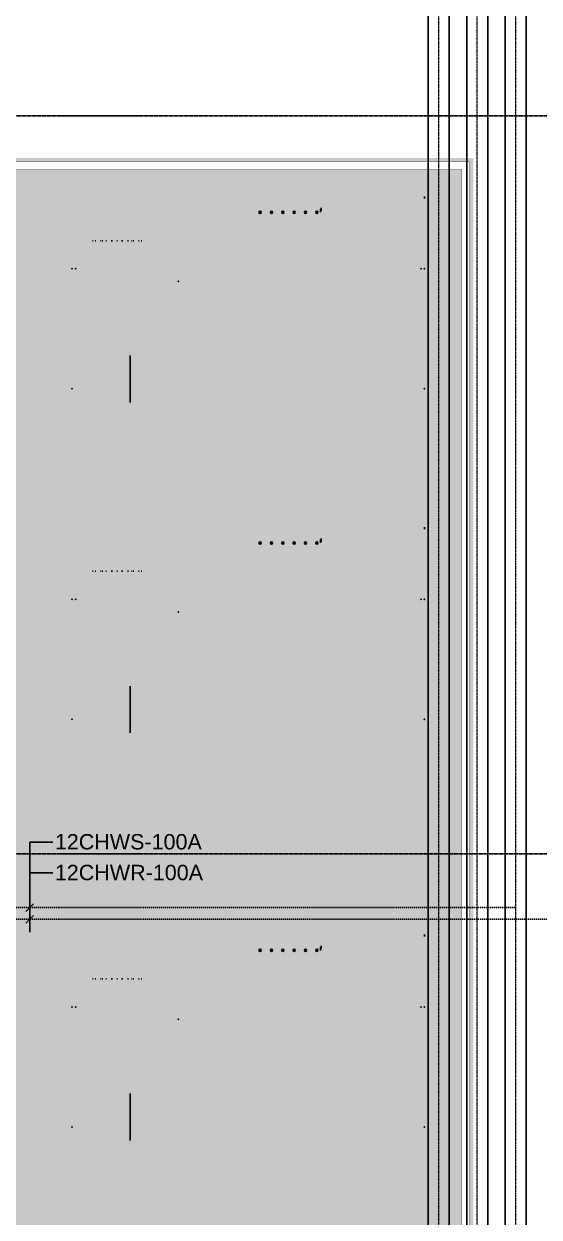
# Model space of a CAD drawing. Header units: millimetres. Extents: x -18489 to 17339, y -1599 to 10961.
# Drawn here: x -14857 to -14188, y 4230 to 5782 of the extents above; entities that cross this region are included whole.
import ezdxf
from ezdxf.enums import TextEntityAlignment as Align

# ---------------------------------------------------------------- set-up
doc = ezdxf.new("R2010")
doc.units = ezdxf.units.MM
for name, pattern in [('188K-SM-07-F10-MECH-CHW PIPE-Y2257103$0$Micron CUP L10 HVAC 2nd PIPE$0$JIS_02_1.0', [2, 1, -1]), ('188K-SM-07-F10-MECH-CHW PIPE-Y2257103$0$XKA01LR1-HVAC-PIPE-冷卻水-Y2225103 Shawn$0$CENTER', [2, 1.25, -0.25, 0.25, -0.25]), ('X-CUB3-L10$0$COL-CEN-LIN', [3.25, 2.5, -0.25, 0.25, -0.25])]:
    doc.linetypes.add(name, pattern=pattern)
for name, color, linetype in [('188K-SM-03-F10-MECH-EQ-Y2257103$0$0 Xref', 8, 'Continuous'), ('188K-SM-03-F10-MECH-EQ-Y2257103$0$M-EQU-FOUNDATION', 8, 'Continuous'), ('188K-SM-03-F10-MECH-EQ-Y2257103$0$Micron CUP L10 HVAC EQU$0$M-HVAC HR CHILLER', 1, 'Continuous'), ('188K-SM-03-F10-MECH-EQ-Y2257103$0$Micron CUP L10 HVAC EQU$0$TRANE-UNIT', 43, 'Continuous'), ('188K-SM-07-F10-MECH-CHW PIPE-Y2257103$0$0 XC', 8, 'Continuous'), ('188K-SM-07-F10-MECH-CHW PIPE-Y2257103$0$M-CWTR-12PIPE-S', 3, 'Continuous'), ('188K-SM-07-F10-MECH-CHW PIPE-Y2257103$0$M-CWTR-5PIPE-R', 94, 'Continuous'), ('188K-SM-07-F10-MECH-CHW PIPE-Y2257103$0$M-CWTR-5PIPE-S', 144, 'Continuous'), ('188K-SM-07-F10-MECH-CHW PIPE-Y2257103$0$Micron CUP L10 HVAC 2nd PIPE$0$M-P-12CHR-2nd-PIPE', 4, '188K-SM-07-F10-MECH-CHW PIPE-Y2257103$0$Micron CUP L10 HVAC 2nd PIPE$0$JIS_02_1.0'), ('188K-SM-07-F10-MECH-CHW PIPE-Y2257103$0$Micron CUP L10 HVAC 2nd PIPE$0$M-P-12CHS-2nd-PIPE', 3, '188K-SM-07-F10-MECH-CHW PIPE-Y2257103$0$Micron CUP L10 HVAC 2nd PIPE$0$JIS_02_1.0'), ('188K-SM-07-F10-MECH-CHW PIPE-Y2257103$0$Micron CUP L10 HVAC 2nd PIPE$0$M-P-TXT2.5', 7, 'Continuous'), ('188K-SM-07-F10-MECH-CHW PIPE-Y2257103$0$Micron CUP L10 HVAC 2nd PIPE$0$XCUBL10-MCHW-PTX08007$0$M-P-TXT2.5', 7, 'Continuous'), ('X-CUB3-L10$0$CCL', 8, 'X-CUB3-L10$0$COL-CEN-LIN')]:
    doc.layers.add(name, color=color, linetype=linetype)
doc.layers.add('188K-SM-07-F10-MECH-CHW PIPE-Y2257103$0$XKA01LR1-HVAC-PIPE-冷卻水-Y2225103 Shawn$0$M-PIPE-CEN', color=8, linetype='188K-SM-07-F10-MECH-CHW PIPE-Y2257103$0$XKA01LR1-HVAC-PIPE-冷卻水-Y2225103 Shawn$0$CENTER', lineweight=9)
doc.styles.add('188K-SM-07-F10-MECH-CHW PIPE-Y2257103$0$Micron CUP L10 HVAC 2nd PIPE$0$Standard', font='arial.ttf')

# ---------------------------------------------------------------- blocks, each defined once
blk = doc.blocks.new('188K-SM-03-F10-MECH-EQ-Y2257103$0$Micron CUP L10 HVAC EQU$0$Trane-Unit')
at = {"layer": '188K-SM-03-F10-MECH-EQ-Y2257103$0$Micron CUP L10 HVAC EQU$0$TRANE-UNIT', "color": 0}
for p, q in [((150.52, 81.4, 111.1), (150.52, 105.4, 111.1)), ((52.77, 5.77, 67.48), (52.77, 7.37, 67.48)), ((53.13, 6.5, 67.76), (53.13, 8.09, 67.76)), ((0, 0), (0, 1))]:
    blk.add_line(p, q, dxfattribs=at)
for centre in [(55.02, 8.09, 103.74), (60.83, 8.09, 103.74), (66.64, 8.09, 103.74), (72.45, 8.09, 103.74), (78.26, 8.09, 103.74), (84.07, 8.09, 103.74)]:
    blk.add_circle(centre, 0.551, dxfattribs=at)
at = {"layer": '188K-SM-03-F10-MECH-EQ-Y2257103$0$Micron CUP L10 HVAC EQU$0$TRANE-UNIT', "color": 0, "extrusion": (0, -1, -1e-16)}
for centre, start, end in [((144.76, 105.3, -22.62), 180, 0), ((144.76, 105.3, -22.62), 0, 180), ((144.76, 112, -22.62), 180, 0), ((144.76, 112, -22.62), 0, 180), ((144.76, 118.7, -22.62), 180, 0), ((144.76, 118.7, -22.62), 0, 180), ((146.09, 106.62, -22.62), 180, 0), ((146.09, 106.62, -22.62), 0, 180), ((146.09, 109.31, -22.62), 180, 0), ((146.09, 109.31, -22.62), 0, 180), ((146.09, 112, -22.62), 180, 0), ((146.09, 112, -22.62), 0, 180), ((146.09, 114.69, -22.62), 180, 0), ((146.09, 114.69, -22.62), 0, 180), ((146.09, 117.38, -22.62), 180, 0), ((146.09, 117.38, -22.62), 0, 180), ((148.87, 106.62, -22.62), 180, 0), ((148.87, 106.62, -22.62), 0, 180), ((148.87, 117.38, -22.62), 180, 0), ((148.87, 117.38, -22.62), 0, 180), ((149.74, 105.3, -22.62), 180, 0), ((149.74, 105.3, -22.62), 0, 180), ((149.74, 118.7, -22.62), 180, 0), ((149.74, 118.7, -22.62), 0, 180), ((151.65, 106.62, -22.62), 180, 0), ((151.65, 106.62, -22.62), 0, 180), ((151.65, 117.38, -22.62), 180, 0), ((151.65, 117.38, -22.62), 0, 180), ((154.43, 106.62, -22.62), 180, 0), ((154.43, 106.62, -22.62), 0, 180), ((154.43, 117.38, -22.62), 180, 0), ((154.43, 117.38, -22.62), 0, 180), ((154.72, 105.3, -22.62), 180, 0), ((154.72, 105.3, -22.62), 0, 180), ((154.72, 118.7, -22.62), 180, 0), ((154.72, 118.7, -22.62), 0, 180), ((157.21, 106.62, -22.62), 180, 0), ((157.21, 106.62, -22.62), 0, 180), ((157.21, 117.38, -22.62), 180, 0), ((157.21, 117.38, -22.62), 0, 180), ((159.7, 105.3, -22.62), 180, 0), ((159.7, 105.3, -22.62), 0, 180), ((159.7, 118.7, -22.62), 180, 0), ((159.7, 118.7, -22.62), 0, 180), ((159.99, 106.62, -22.62), 180, 0), ((159.99, 106.62, -22.62), 0, 180), ((159.99, 117.38, -22.62), 180, 0), ((159.99, 117.38, -22.62), 0, 180), ((162.77, 106.62, -22.62), 180, 0), ((162.77, 106.62, -22.62), 0, 180), ((162.77, 117.38, -22.62), 180, 0), ((162.77, 117.38, -22.62), 0, 180), ((164.68, 105.3, -22.62), 180, 0), ((164.68, 105.3, -22.62), 0, 180), ((164.68, 118.7, -22.62), 180, 0), ((164.68, 118.7, -22.62), 0, 180), ((165.55, 106.62, -22.62), 180, 0), ((165.55, 106.62, -22.62), 0, 180), ((165.55, 117.38, -22.62), 180, 0), ((165.55, 117.38, -22.62), 0, 180), ((168.33, 106.62, -22.62), 180, 0), ((168.33, 106.62, -22.62), 0, 180), ((168.33, 109.31, -22.62), 180, 0), ((168.33, 109.31, -22.62), 0, 180), ((168.33, 112, -22.62), 180, 0), ((168.33, 112, -22.62), 0, 180), ((168.33, 114.69, -22.62), 180, 0), ((168.33, 114.69, -22.62), 0, 180), ((168.33, 117.38, -22.62), 180, 0), ((168.33, 117.38, -22.62), 0, 180), ((169.66, 105.3, -22.62), 180, 0), ((169.66, 105.3, -22.62), 0, 180), ((169.66, 112, -22.62), 180, 0), ((169.66, 112, -22.62), 0, 180), ((169.66, 118.7, -22.62), 180, 0), ((169.66, 118.7, -22.62), 0, 180)]:
    blk.add_arc(centre, 0.201, start, end, dxfattribs=at)
at = {"layer": '188K-SM-03-F10-MECH-EQ-Y2257103$0$Micron CUP L10 HVAC EQU$0$TRANE-UNIT', "color": 0, "extrusion": (-1, 0, 0)}
for p in [(0, 98.44, 79.5), (125.93, 43.42, 112)]:
    blk.add_point(p, dxfattribs=at)
at = {"layer": '188K-SM-03-F10-MECH-EQ-Y2257103$0$Micron CUP L10 HVAC EQU$0$TRANE-UNIT', "color": 0, "extrusion": (1, 0, 0)}
blk.add_point((180.24, 98.44, 79.5), dxfattribs=at)
at = {"layer": '188K-SM-03-F10-MECH-EQ-Y2257103$0$Micron CUP L10 HVAC EQU$0$TRANE-UNIT', "color": 0, "extrusion": (-1, -1e-16, 0)}
blk.add_point((0, 37.01, 19.84), dxfattribs=at)
at = {"layer": '188K-SM-03-F10-MECH-EQ-Y2257103$0$Micron CUP L10 HVAC EQU$0$TRANE-UNIT', "color": 0, "extrusion": (1, 1e-16, 0)}
blk.add_point((1.81, 37.01, 38.74), dxfattribs=at)
at = {"layer": '188K-SM-03-F10-MECH-EQ-Y2257103$0$Micron CUP L10 HVAC EQU$0$TRANE-UNIT', "color": 0, "extrusion": (-1, 1e-16, 0)}
blk.add_point((178.42, 37.01, 38.74), dxfattribs=at)
at = {"layer": '188K-SM-03-F10-MECH-EQ-Y2257103$0$Micron CUP L10 HVAC EQU$0$TRANE-UNIT', "color": 0, "extrusion": (1, -1e-16, 0)}
blk.add_point((180.24, 37.01, 19.84), dxfattribs=at)
blk = doc.blocks.new('188K-SM-03-F10-MECH-EQ-Y2257103$0$Micron CUP L10 HVAC EQU$0$A$C064865ad')
for p, q in [((-50.28, -17.04, 43.85), (-50.28, 6.96, 43.85)), ((-148.03, -92.67, 0.23), (-148.03, -91.07, 0.23)), ((-147.68, -91.94, 0.5), (-147.68, -90.34, 0.5)), ((-200.8, -98.44, -67.25), (-200.8, -97.44, -67.25))]:
    blk.add_line(p, q)
for centre in [(-145.79, -90.34, 36.49), (-139.98, -90.34, 36.49), (-134.17, -90.34, 36.49), (-128.35, -90.34, 36.49), (-122.54, -90.34, 36.49), (-116.73, -90.34, 36.49)]:
    blk.add_circle(centre, 0.551)
at = {"extrusion": (0, -1, -1e-16)}
for centre, start, end in [((-56.04, 38.05, 75.82), 180, 0), ((-56.04, 38.05, 75.82), 0, 180), ((-56.04, 44.75, 75.82), 180, 0), ((-56.04, 44.75, 75.82), 0, 180), ((-56.04, 51.45, 75.82), 180, 0), ((-56.04, 51.45, 75.82), 0, 180), ((-54.71, 39.37, 75.82), 180, 0), ((-54.71, 39.37, 75.82), 0, 180), ((-54.71, 42.06, 75.82), 180, 0), ((-54.71, 42.06, 75.82), 0, 180), ((-54.71, 44.75, 75.82), 180, 0), ((-54.71, 44.75, 75.82), 0, 180), ((-54.71, 47.44, 75.82), 180, 0), ((-54.71, 47.44, 75.82), 0, 180), ((-54.71, 50.13, 75.82), 180, 0), ((-54.71, 50.13, 75.82), 0, 180), ((-51.93, 39.37, 75.82), 180, 0), ((-51.93, 39.37, 75.82), 0, 180), ((-51.93, 50.13, 75.82), 180, 0), ((-51.93, 50.13, 75.82), 0, 180), ((-51.06, 38.05, 75.82), 180, 0), ((-51.06, 38.05, 75.82), 0, 180), ((-51.06, 51.45, 75.82), 180, 0), ((-51.06, 51.45, 75.82), 0, 180), ((-49.15, 39.37, 75.82), 180, 0), ((-49.15, 39.37, 75.82), 0, 180), ((-49.15, 50.13, 75.82), 180, 0), ((-49.15, 50.13, 75.82), 0, 180), ((-46.37, 39.37, 75.82), 180, 0), ((-46.37, 39.37, 75.82), 0, 180), ((-46.37, 50.13, 75.82), 180, 0), ((-46.37, 50.13, 75.82), 0, 180), ((-46.08, 38.05, 75.82), 180, 0), ((-46.08, 38.05, 75.82), 0, 180), ((-46.08, 51.45, 75.82), 180, 0), ((-46.08, 51.45, 75.82), 0, 180), ((-43.59, 39.37, 75.82), 180, 0), ((-43.59, 39.37, 75.82), 0, 180), ((-43.59, 50.13, 75.82), 180, 0), ((-43.59, 50.13, 75.82), 0, 180), ((-41.1, 38.05, 75.82), 180, 0), ((-41.1, 38.05, 75.82), 0, 180), ((-41.1, 51.45, 75.82), 180, 0), ((-41.1, 51.45, 75.82), 0, 180), ((-40.81, 39.37, 75.82), 180, 0), ((-40.81, 39.37, 75.82), 0, 180), ((-40.81, 50.13, 75.82), 180, 0), ((-40.81, 50.13, 75.82), 0, 180), ((-38.03, 39.37, 75.82), 180, 0), ((-38.03, 39.37, 75.82), 0, 180), ((-38.03, 50.13, 75.82), 180, 0), ((-38.03, 50.13, 75.82), 0, 180), ((-36.12, 38.05, 75.82), 180, 0), ((-36.12, 38.05, 75.82), 0, 180), ((-36.12, 51.45, 75.82), 180, 0), ((-36.12, 51.45, 75.82), 0, 180), ((-35.25, 39.37, 75.82), 180, 0), ((-35.25, 39.37, 75.82), 0, 180), ((-35.25, 50.13, 75.82), 180, 0), ((-35.25, 50.13, 75.82), 0, 180), ((-32.47, 39.37, 75.82), 180, 0), ((-32.47, 39.37, 75.82), 0, 180), ((-32.47, 42.06, 75.82), 180, 0), ((-32.47, 42.06, 75.82), 0, 180), ((-32.47, 44.75, 75.82), 180, 0), ((-32.47, 44.75, 75.82), 0, 180), ((-32.47, 47.44, 75.82), 180, 0), ((-32.47, 47.44, 75.82), 0, 180), ((-32.47, 50.13, 75.82), 180, 0), ((-32.47, 50.13, 75.82), 0, 180), ((-31.14, 38.05, 75.82), 180, 0), ((-31.14, 38.05, 75.82), 0, 180), ((-31.14, 44.75, 75.82), 180, 0), ((-31.14, 44.75, 75.82), 0, 180), ((-31.14, 51.45, 75.82), 180, 0), ((-31.14, 51.45, 75.82), 0, 180)]:
    blk.add_arc(centre, 0.201, start, end, dxfattribs=at)
at = {"extrusion": (-1, 0, 0)}
for p in [(-200.8, 0, 12.25), (-74.87, -55.02, 44.75)]:
    blk.add_point(p, dxfattribs=at)
at = {"extrusion": (1, 0, 0)}
blk.add_point((-20.57, 0, 12.25), dxfattribs=at)
at = {"extrusion": (-1, -1e-16, 0)}
blk.add_point((-200.8, -61.43, -47.41), dxfattribs=at)
at = {"extrusion": (1, 1e-16, 0)}
blk.add_point((-198.99, -61.43, -28.51), dxfattribs=at)
at = {"extrusion": (-1, 1e-16, 0)}
blk.add_point((-22.38, -61.43, -28.51), dxfattribs=at)
at = {"extrusion": (1, -1e-16, 0)}
blk.add_point((-20.57, -61.43, -47.41), dxfattribs=at)
blk.add_blockref('188K-SM-03-F10-MECH-EQ-Y2257103$0$Micron CUP L10 HVAC EQU$0$Trane-Unit', (-200.8, -98.44, -67.25))
blk = doc.blocks.new('188K-SM-03-F10-MECH-EQ-Y2257103$0$Micron CUP L10 HVAC EQU')
at = {"layer": '188K-SM-03-F10-MECH-EQ-Y2257103$0$Micron CUP L10 HVAC EQU$0$M-HVAC HR CHILLER', "xscale": 25.4, "yscale": 25.4, "zscale": 25.4, "rotation": 180}
for p in [(-193203, 45982, -622), (-193203, 41682, -622), (-193203, 36382, -622)]:
    blk.add_blockref('188K-SM-03-F10-MECH-EQ-Y2257103$0$Micron CUP L10 HVAC EQU$0$A$C064865ad', p, dxfattribs=at)
blk = doc.blocks.new('188K-SM-03-F10-MECH-EQ-Y2257103')
at = {"layer": '188K-SM-03-F10-MECH-EQ-Y2257103$0$M-EQU-FOUNDATION'}
h = blk.add_hatch(dxfattribs=at)
h.set_pattern_fill('AR-CONC', color=256, scale=0.1)
h.set_pattern_definition([(50, (4473.521, 709.199), (18.218467, -1.593909), [1.905, -20.955]), (355, (4473.521, 709.2), (-3.524342, 19.105685), [1.524, -16.764058]), (100.45144, (4475.04, 709.066), (14.694125, 17.511775), [1.619001, -17.809024]), (46.1842, (4473.521, 714.28), (27.107904, -4.204233), [2.8575, -31.4325]), (96.63556, (4475.78, 713.93), (23.740413, 24.742612), [2.428502, -26.71356]), (351.18415, (4473.52, 714.28), (23.740413, 24.742612), [2.285997, -25.145973]), (21, (4476.061, 713.009), (15.161439, -10.22652), [1.905, -20.955]), (326, (4476.061, 713.01), (6.180203, 18.418797), [1.524, -16.764]), (71.45144, (4477.325, 712.157), (21.341642, 8.192277), [1.619001, -17.808994]), (37.5, (4473.5214, 709.199), (0.3088603, 8.4555039), [0, -16.5608, 0, -17.018, 0, -16.8275]), (7.5, (4473.521, 709.199), (6.6819663, 10.0180575), [0, -9.7028, 0, -16.1798, 0, -6.4135]), (327.5, (4467.857, 709.199), (13.5590595, -0.5728744), [0, -6.35, 0, -19.812, 0, -26.289]), (317.5, (4465.317, 709.199), (14.812918, 2.542649), [0, -8.255, 0, -13.1572, 0, -18.669])])
h.paths.add_polyline_path([(-14928.1, 5602.5), (-14278.1, 5602.5), (-14278.1, 1902.5), (-14928.1, 1902.5)], flags=16)
h.paths.add_polyline_path([(-14933.1, 5607.5), (-14273.1, 5607.5), (-14273.1, 1897.5), (-14933.1, 1897.5)])
h = blk.add_hatch(dxfattribs=at)
h.set_pattern_fill('AR-CONC', color=256, scale=0.3)
h.set_pattern_definition([(50, (4473.52, 709.2), (54.6554, -4.78173), [5.715, -62.865]), (355, (4473.52, 709.2), (-10.57303, 57.31705), [4.572, -50.29218]), (100.45144, (4478.076, 708.8), (44.08237, 52.53533), [4.857, -53.42707]), (46.1842, (4473.52, 724.44), (81.32371, -12.6127), [8.5725, -94.2975]), (96.63556, (4480.3, 723.39), (71.22124, 74.22784), [7.2855, -80.14068]), (351.18415, (4473.52, 724.44), (71.22124, 74.22784), [6.858, -75.43792]), (21, (4481.14, 720.63), (45.48432, -30.67956), [5.715, -62.865]), (326, (4481.14, 720.63), (18.54061, 55.25639), [4.572, -50.292]), (71.45144, (4484.93, 718.07), (64.02493, 24.57683), [4.857, -53.42698]), (37.5, (4473.521, 709.2), (0.926581, 25.366512), [0, -49.6824, 0, -51.054, 0, -50.4825]), (7.5, (4473.52, 709.2), (20.0459, 30.054172), [0, -29.1084, 0, -48.5394, 0, -19.2405]), (327.5, (4456.529, 709.2), (40.677179, -1.718623), [0, -19.05, 0, -59.436, 0, -78.867]), (317.5, (4448.91, 709.2), (44.438754, 7.62795), [0, -24.765, 0, -39.4716, 0, -56.007])])
h.paths.add_polyline_path([(-14918.1, 5592.5), (-14288.1, 5592.5), (-14288.1, 1912.5), (-14918.1, 1912.5)])
at = {"layer": '188K-SM-03-F10-MECH-EQ-Y2257103$0$M-EQU-FOUNDATION', "const_width": 0.2}
for points in [[(-14933.1, 5607.5), (-14273.1, 5607.5), (-14273.1, 1897.5), (-14933.1, 1897.5)], [(-14928.1, 5602.5), (-14278.1, 5602.5), (-14278.1, 1902.5), (-14928.1, 1902.5)], [(-14918.1, 5592.5), (-14288.1, 5592.5), (-14288.1, 1912.5), (-14918.1, 1912.5)]]:
    blk.add_lwpolyline(points, close=True, dxfattribs=at)
at = {"layer": '188K-SM-03-F10-MECH-EQ-Y2257103$0$0 Xref', "xscale": 0.1, "yscale": 0.1, "zscale": 0.1}
blk.add_blockref('188K-SM-03-F10-MECH-EQ-Y2257103$0$Micron CUP L10 HVAC EQU', (4473.5, 709.2), dxfattribs=at)
blk = doc.blocks.new('X-CUB3-L10$0$CUB3-10')
at = {"layer": 'X-CUB3-L10$0$CCL'}
for p, q in [((720, 6382.459), (-5160, 6382.459)), ((720, 5422.459), (-5160, 5422.459))]:
    blk.add_line(p, q, dxfattribs=at)
blk = doc.blocks.new('X-CUB3-L10')
at = {"layer": 'X-CUB3-L10$0$CCL'}
blk.add_blockref('X-CUB3-L10$0$CUB3-10', (-12838.1, -720), dxfattribs=at)
blk = doc.blocks.new('188K-SM-07-F10-MECH-CHW PIPE-Y2257103$0$Micron CUP L10 HVAC 2nd PIPE')
at = {"layer": '188K-SM-07-F10-MECH-CHW PIPE-Y2257103$0$Micron CUP L10 HVAC 2nd PIPE$0$M-P-12CHR-2nd-PIPE'}
blk.add_line((-186417, 39083), (-204704, 39083), dxfattribs=at)
at = {"layer": '188K-SM-07-F10-MECH-CHW PIPE-Y2257103$0$Micron CUP L10 HVAC 2nd PIPE$0$M-P-12CHS-2nd-PIPE'}
blk.add_line((-186917, 39233), (-204704, 39233), dxfattribs=at)
at = {"layer": '188K-SM-07-F10-MECH-CHW PIPE-Y2257103$0$Micron CUP L10 HVAC 2nd PIPE$0$M-P-TXT2.5'}
for p, q in [((-193232, 40085), (-193232, 38915)), ((-193182, 39283), (-193283, 39182)), ((-193182, 39133), (-193283, 39032))]:
    blk.add_line(p, q, dxfattribs=at)
at = {"layer": '188K-SM-07-F10-MECH-CHW PIPE-Y2257103$0$Micron CUP L10 HVAC 2nd PIPE$0$XCUBL10-MCHW-PTX08007$0$M-P-TXT2.5'}
for p, q in [((-193232, 40085), (-192932, 40085)), ((-193232, 39685), (-192932, 39685))]:
    blk.add_line(p, q, dxfattribs=at)
at = {"layer": '188K-SM-07-F10-MECH-CHW PIPE-Y2257103$0$Micron CUP L10 HVAC 2nd PIPE$0$M-P-TXT2.5', "style": '188K-SM-07-F10-MECH-CHW PIPE-Y2257103$0$Micron CUP L10 HVAC 2nd PIPE$0$Standard'}
for s, p in [('12CHWS-100A', (-192905, 40090)), ('12CHWR-100A', (-192905, 39690))]:
    blk.add_text(s, height=200, dxfattribs=at).set_placement(p, align=Align.MIDDLE_LEFT)
blk = doc.blocks.new('188K-SM-07-F10-MECH-CHW PIPE-Y2257103')
at = {"layer": '188K-SM-07-F10-MECH-CHW PIPE-Y2257103$0$M-CWTR-12PIPE-S'}
for p, q in [((-14231.8, 1064.3), (-14231.8, 6002.9)), ((-14204.5, 1064.3), (-14204.5, 6002.9))]:
    blk.add_line(p, q, dxfattribs=at)
at = {"layer": '188K-SM-07-F10-MECH-CHW PIPE-Y2257103$0$M-CWTR-5PIPE-R', "color": 8}
for p, q in [((-14331.8, 1064.3), (-14331.8, 5902.9)), ((-14304.5, 1064.3), (-14304.5, 5902.9))]:
    blk.add_line(p, q, dxfattribs=at)
at = {"layer": '188K-SM-07-F10-MECH-CHW PIPE-Y2257103$0$M-CWTR-5PIPE-S', "color": 8}
for p, q in [((-14281.8, 1064.3), (-14281.8, 5952.9)), ((-14254.5, 1064.3), (-14254.5, 5952.9))]:
    blk.add_line(p, q, dxfattribs=at)
at = {"layer": '188K-SM-07-F10-MECH-CHW PIPE-Y2257103$0$XKA01LR1-HVAC-PIPE-冷卻水-Y2225103 Shawn$0$M-PIPE-CEN', "linetype": '188K-SM-07-F10-MECH-CHW PIPE-Y2257103$0$XKA01LR1-HVAC-PIPE-冷卻水-Y2225103 Shawn$0$CENTER'}
blk.add_line((-14218.1, 1064.3), (-14218.1, 6002.9), dxfattribs=at)
at = {"layer": '188K-SM-07-F10-MECH-CHW PIPE-Y2257103$0$XKA01LR1-HVAC-PIPE-冷卻水-Y2225103 Shawn$0$M-PIPE-CEN', "color": 8, "linetype": '188K-SM-07-F10-MECH-CHW PIPE-Y2257103$0$XKA01LR1-HVAC-PIPE-冷卻水-Y2225103 Shawn$0$CENTER'}
for p, q in [((-14268.1, 1064.3), (-14268.1, 5952.9)), ((-14318.1, 1064.3), (-14318.1, 5902.9))]:
    blk.add_line(p, q, dxfattribs=at)
at = {"layer": '188K-SM-07-F10-MECH-CHW PIPE-Y2257103$0$0 XC', "xscale": 0.1, "yscale": 0.1, "zscale": 0.1}
blk.add_blockref('188K-SM-07-F10-MECH-CHW PIPE-Y2257103$0$Micron CUP L10 HVAC 2nd PIPE', (4473.5, 709.2), dxfattribs=at)

msp = doc.modelspace()

# ---------------------------------------------------------------- block references
msp.add_blockref('188K-SM-03-F10-MECH-EQ-Y2257103', (0, 0))

# ---------------------------------------------------------------- next in the draw order: block references
for name in ['X-CUB3-L10', '188K-SM-07-F10-MECH-CHW PIPE-Y2257103']:
    msp.add_blockref(name, (0, 0))

doc.saveas('drawing.dxf')
